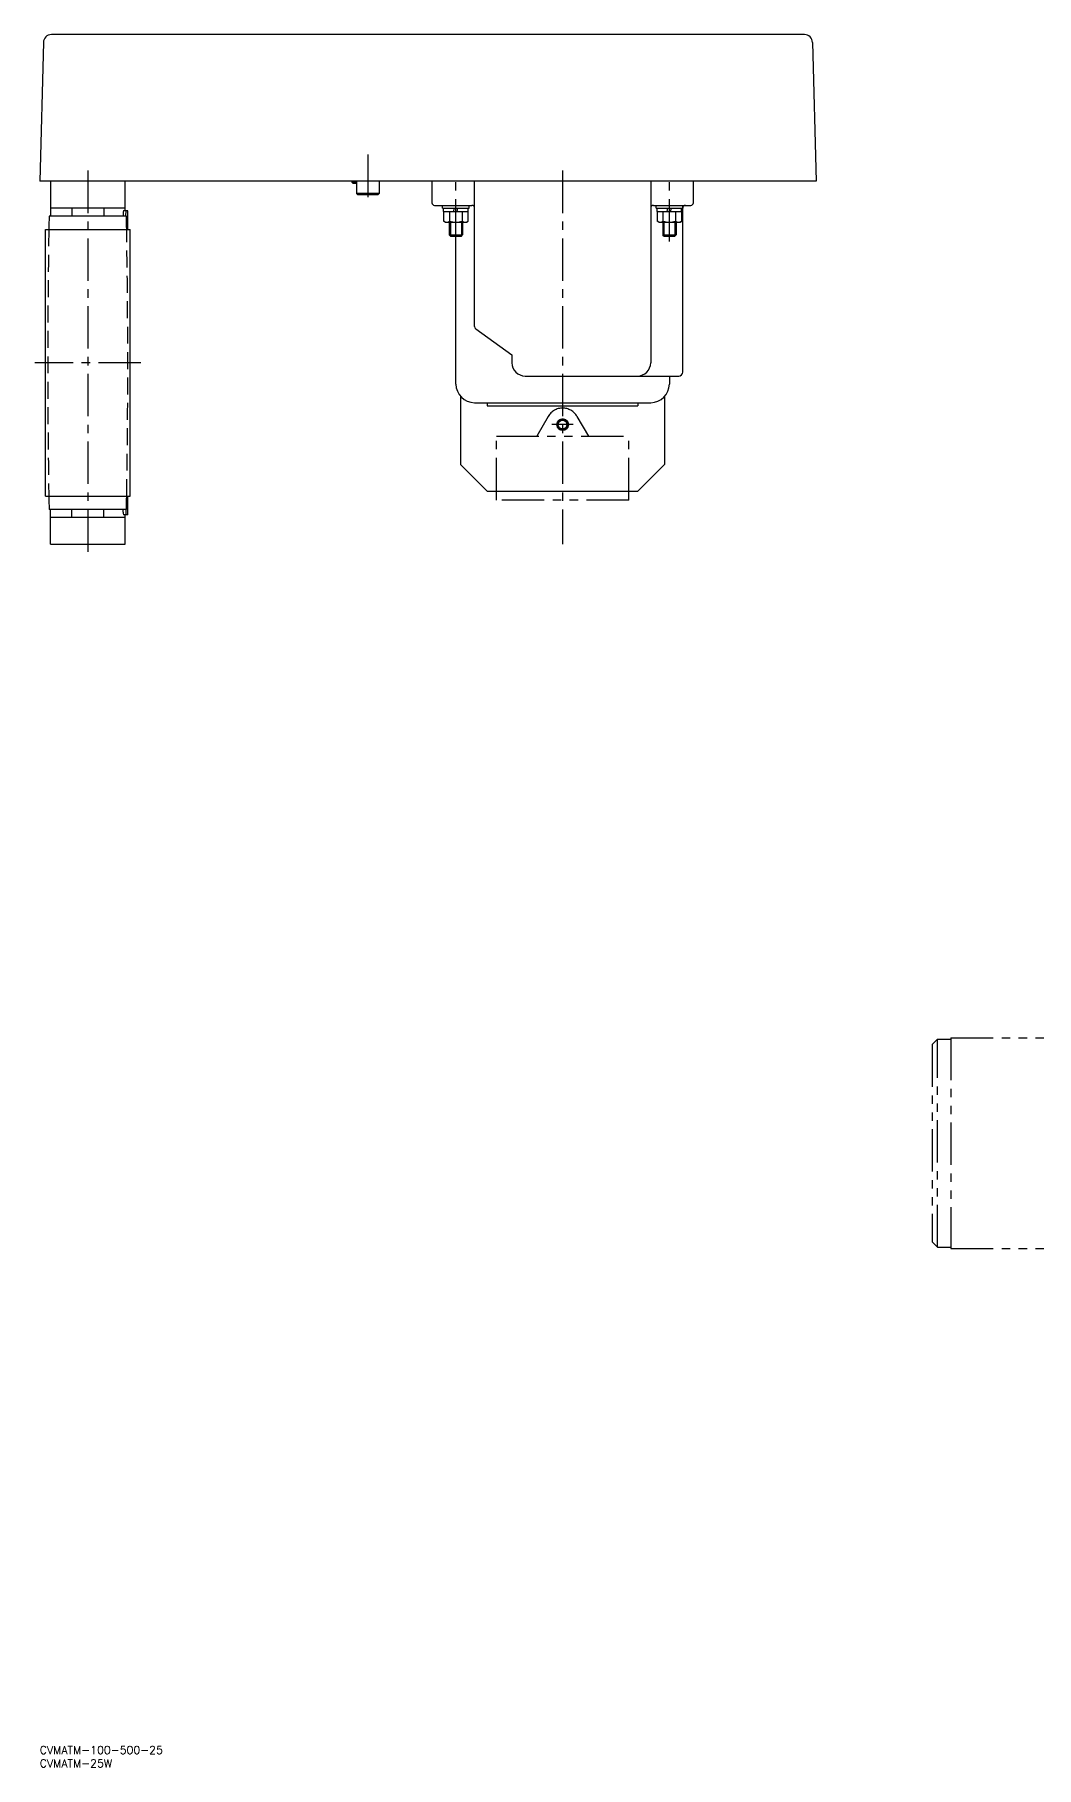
# Model space of a CAD drawing. Extents: x -2 to 1118, y -10 to 642.
# Drawn here: x -2 to 374, y -8 to 642 of the extents above; entities that cross this region are included whole.
import ezdxf

# ---------------------------------------------------------------- set-up
doc = ezdxf.new("R2010")
doc.units = 0
doc.header["$LTSCALE"] = 0.5
for name, pattern in [('CENTER', [50.8, 31.75, -6.35, 6.35, -6.35]), ('DASHED', [19.05, 12.7, -6.35]), ('PHANTOM', [63.5, 31.75, -6.35, 6.35, -6.35, 6.35, -6.35])]:
    doc.linetypes.add(name, pattern=pattern)
for name, color, linetype in [('MSM_CENTER', 1, 'CENTER'), ('MSM_CONTINUOUS', 7, 'CONTINUOUS'), ('MSM_DASHED', 4, 'DASHED'), ('MSM_IMAGINARY', 6, 'PHANTOM'), ('MSM_NARROW', 5, 'CONTINUOUS'), ('MSM_PART_NUMBER', 7, 'CONTINUOUS')]:
    doc.layers.add(name, color=color, linetype=linetype)
doc.styles.get("Standard").update_dxf_attribs({"font": 'txt.shx', "height": 6, "bigfont": 'bigfont.shx'})

# ---------------------------------------------------------------- blocks, each defined once
blk = doc.blocks.new('*U81')
at = {"layer": 'MSM_PART_NUMBER'}
blk.add_text('CVMATM-100-500-25', height=3, dxfattribs=at).set_placement((0, -3))
blk = doc.blocks.new('*U82')
at = {"layer": 'MSM_PART_NUMBER'}
blk.add_text('CVMATM-25W', height=3, dxfattribs=at).set_placement((0, -8))

msp = doc.modelspace()

# ---------------------------------------------------------------- linework, layer by layer
at = {"layer": 'MSM_CENTER'}
for p, q in [((123, 596.72), (123, 579.72)), ((18, 590.72), (18, 446.72)), ((156, 564.22), (156, 588.72)), ((196, 590.72), (196, 450.65)), ((236, 564.22), (236, 588.72)), ((37.9, 518.72), (-1.9, 518.72)), ((200, 495.49), (192, 495.49))]:
    msp.add_line(p, q, dxfattribs=at)
at = {"layer": 'MSM_CONTINUOUS'}
for p, q in [((1.36, 638.8), (0, 586.72)), ((286.64, 641.72), (4.36, 641.72)), ((289.64, 638.8), (291, 586.72)), ((291, 586.72), (0, 586.72)), ((4, 586.72), (4, 573.72)), ((32, 575.72), (32, 586.72)), ((117, 586.72), (117, 586.46)), ((117.54, 585.92), (117, 586.46)), ((117, 586.46), (118.75, 586.46)), ((118.75, 585.92), (117.54, 585.92)), ((118.75, 586.72), (118.75, 582.22)), ((127.25, 586.72), (127.25, 582.22)), ((147, 586.72), (147, 578.72)), ((163, 532.24), (163, 586.72)), ((229, 586.72), (229, 518.72)), ((245, 578.72), (245, 586.72)), ((127.25, 582.22), (118.75, 582.22)), ((119.25, 581.72), (118.75, 582.22)), ((126.75, 581.72), (119.25, 581.72)), ((126.75, 581.72), (127.25, 582.22)), ((32.5, 573.72), (3.5, 573.72)), ((32, 576.72), (4, 576.72)), ((12, 576.72), (12, 573.72)), ((24, 576.72), (24, 573.72)), ((31.26, 574.72), (31.26, 573.72)), ((33, 575.72), (31.35, 575.72)), ((32.26, 573.72), (32.26, 574.72)), ((33, 568.72), (33, 575.72)), ((148, 577.72), (162, 577.72)), ((151, 576.72), (151, 577.72)), ((151, 576.72), (161, 576.72)), ((151.38, 575.42), (151.38, 571.78)), ((151.38, 575.42), (160.62, 575.42)), ((152, 571.42), (151.38, 571.78)), ((151.4, 575.42), (151.4, 576.72)), ((153.69, 571.78), (153.69, 575.42)), ((155.14, 575.42), (155.42, 576.72)), ((156.47, 575.42), (156.75, 576.72)), ((158.31, 575.42), (158.31, 571.78)), ((160, 571.42), (160.62, 571.78)), ((160.6, 575.42), (160.6, 576.72)), ((160.62, 571.78), (160.62, 575.42)), ((161, 576.72), (161, 577.72)), ((230, 577.72), (244, 577.72)), ((231, 576.72), (231, 577.72)), ((231, 576.72), (241, 576.72)), ((231.38, 575.42), (240.62, 575.42)), ((231.38, 575.42), (231.38, 571.78)), ((232, 571.42), (231.38, 571.78)), ((231.4, 575.42), (231.4, 576.72)), ((233.69, 571.78), (233.69, 575.42)), ((235.14, 575.42), (235.42, 576.72)), ((236.47, 575.42), (236.75, 576.72)), ((238.31, 575.42), (238.31, 571.78)), ((240, 571.42), (240.62, 571.78)), ((240.6, 575.42), (240.6, 576.72)), ((240.62, 571.78), (240.62, 575.42)), ((241, 576.72), (241, 577.72)), ((241, 515.22), (241, 576.72)), ((2.1, 468.72), (2.1, 568.72)), ((2.1, 568.72), (33.9, 568.72)), ((33.9, 468.72), (33.9, 568.72)), ((152, 571.42), (160, 571.42)), ((153.5, 571.42), (153.5, 566.65)), ((153.93, 566.22), (153.5, 566.65)), ((153.5, 566.65), (158.5, 566.65)), ((153.93, 566.22), (158.07, 566.22)), ((156, 510.72), (156, 566.22)), ((158.07, 566.22), (158.5, 566.65)), ((158.5, 571.42), (158.5, 566.65)), ((232, 571.42), (240, 571.42)), ((233.5, 571.42), (233.5, 566.65)), ((233.93, 566.22), (233.5, 566.65)), ((233.5, 566.65), (238.5, 566.65)), ((233.93, 566.22), (238.07, 566.22)), ((238.07, 566.22), (238.5, 566.65)), ((238.5, 571.42), (238.5, 566.65)), ((163.42, 531.42), (177, 521.72)), ((177, 521.72), (177, 518.72)), ((182, 513.72), (239.5, 513.72)), ((236, 513.72), (236, 510.72)), ((157.77, 506.07), (157.77, 480.49)), ((163, 503.72), (229, 503.72)), ((167.77, 503.72), (167.77, 502.49)), ((167.77, 502.49), (224.23, 502.49)), ((224.23, 503.72), (224.23, 502.49)), ((234.23, 506.07), (234.23, 480.49)), ((157.77, 480.49), (167.77, 470.49)), ((234.23, 480.49), (224.23, 470.49)), ((2.1, 468.72), (33.9, 468.72)), ((33, 461.72), (33, 468.72)), ((167.77, 470.49), (224.23, 470.49)), ((32.5, 463.72), (3.5, 463.72)), ((4, 450.72), (4, 463.72)), ((12, 460.72), (12, 463.72)), ((24, 460.72), (24, 463.72)), ((31.26, 462.72), (31.26, 463.72)), ((33, 461.72), (31.35, 461.72)), ((32, 450.72), (32, 461.72)), ((32.26, 463.72), (32.26, 462.72)), ((32, 460.72), (4, 460.72)), ((4, 450.72), (32, 450.72))]:
    msp.add_line(p, q, dxfattribs=at)
for radius in [2, 1.62]:
    msp.add_circle((196, 495.49), radius, dxfattribs=at)
for centre, radius, start, end in [((4.36, 638.72), 3, 90, 178.5), ((286.64, 638.72), 3, 1.5, 90), ((148, 578.72), 1, 180, 270), ((244, 578.72), 1, 270, 0), ((3028.25, 518.72), 3025.25, 178.95829, 179.053), ((37.31, 574.7), 6.05, 170.25715, 179.78077), ((38.3, 574.7), 6.05, 170.25715, 179.78077), ((-2992.25, 518.72), 3025.25, 0.947, 1.04171), ((152.54, 573.47), 2.04, 244.38425, 304.38425), ((156, 579.06), 7.64, 252.41205, 287.58795), ((159.46, 573.47), 2.04, 235.61575, 295.61575), ((162, 576.72), 1, 0, 90), ((230, 576.72), 1, 90, 180), ((232.54, 573.47), 2.04, 244.38425, 304.38425), ((236, 579.06), 7.64, 252.41205, 287.58795), ((239.46, 573.47), 2.04, 235.61575, 295.61575), ((242, 576.72), 1, 90, 180), ((164, 532.24), 1, 180, 234.46232), ((182, 518.72), 5, 180, 270), ((224, 518.72), 5, 270, 0), ((239.5, 515.22), 1.5, 270, 0), ((163, 510.72), 7, 180, 270), ((229, 510.72), 7, 270, 0), ((3028.25, 518.72), 3025.25, 180.947, 181.04171), ((-2992.25, 518.72), 3025.25, 358.95829, 359.053), ((37.31, 462.74), 6.05, 180.21923, 189.74285), ((38.3, 462.74), 6.05, 180.21923, 189.74285)]:
    msp.add_arc(centre, radius, start, end, dxfattribs=at)
at = {"layer": 'MSM_DASHED'}
for centre, start, end in [((3028.25, 518.72), 179.053, 180.947), ((-2992.25, 518.72), 359.053, 0.947)]:
    msp.add_arc(centre, 3025.25, start, end, dxfattribs=at)
at = {"layer": 'MSM_IMAGINARY'}
for p, q in [((190.63, 498.59), (186.36, 491.19)), ((201.37, 498.59), (205.64, 491.19)), ((171.15, 467.19), (171.15, 491.19)), ((171.15, 491.19), (220.85, 491.19)), ((220.85, 467.19), (220.85, 491.19)), ((220.85, 467.19), (171.15, 467.19)), ((336.52, 265), (334.52, 263)), ((334.52, 263), (334.52, 189)), ((336.52, 187), (336.52, 265)), ((336.52, 265), (341.52, 265)), ((341.52, 265.5), (341.52, 186.5)), ((341.52, 265.5), (413.02, 265.5)), ((334.52, 189), (336.52, 187)), ((336.52, 187), (341.52, 187)), ((341.52, 186.5), (413.02, 186.5))]:
    msp.add_line(p, q, dxfattribs=at)
msp.add_circle((196, 495.49), 2.15, dxfattribs=at)
msp.add_arc((196, 495.49), 6.2, 30, 150, dxfattribs=at)
at = {"layer": 'MSM_NARROW'}
for p, q in [((117.54, 586.72), (117.54, 585.92)), ((153.93, 571.42), (153.93, 566.22)), ((158.07, 571.42), (158.07, 566.22)), ((233.93, 571.42), (233.93, 566.22)), ((238.07, 571.42), (238.07, 566.22))]:
    msp.add_line(p, q, dxfattribs=at)

# ---------------------------------------------------------------- block references
at = {"layer": 'MSM_CONTINUOUS'}
for name in ['*U81', '*U82']:
    msp.add_blockref(name, (0, 0), dxfattribs=at)

doc.saveas('drawing.dxf')
